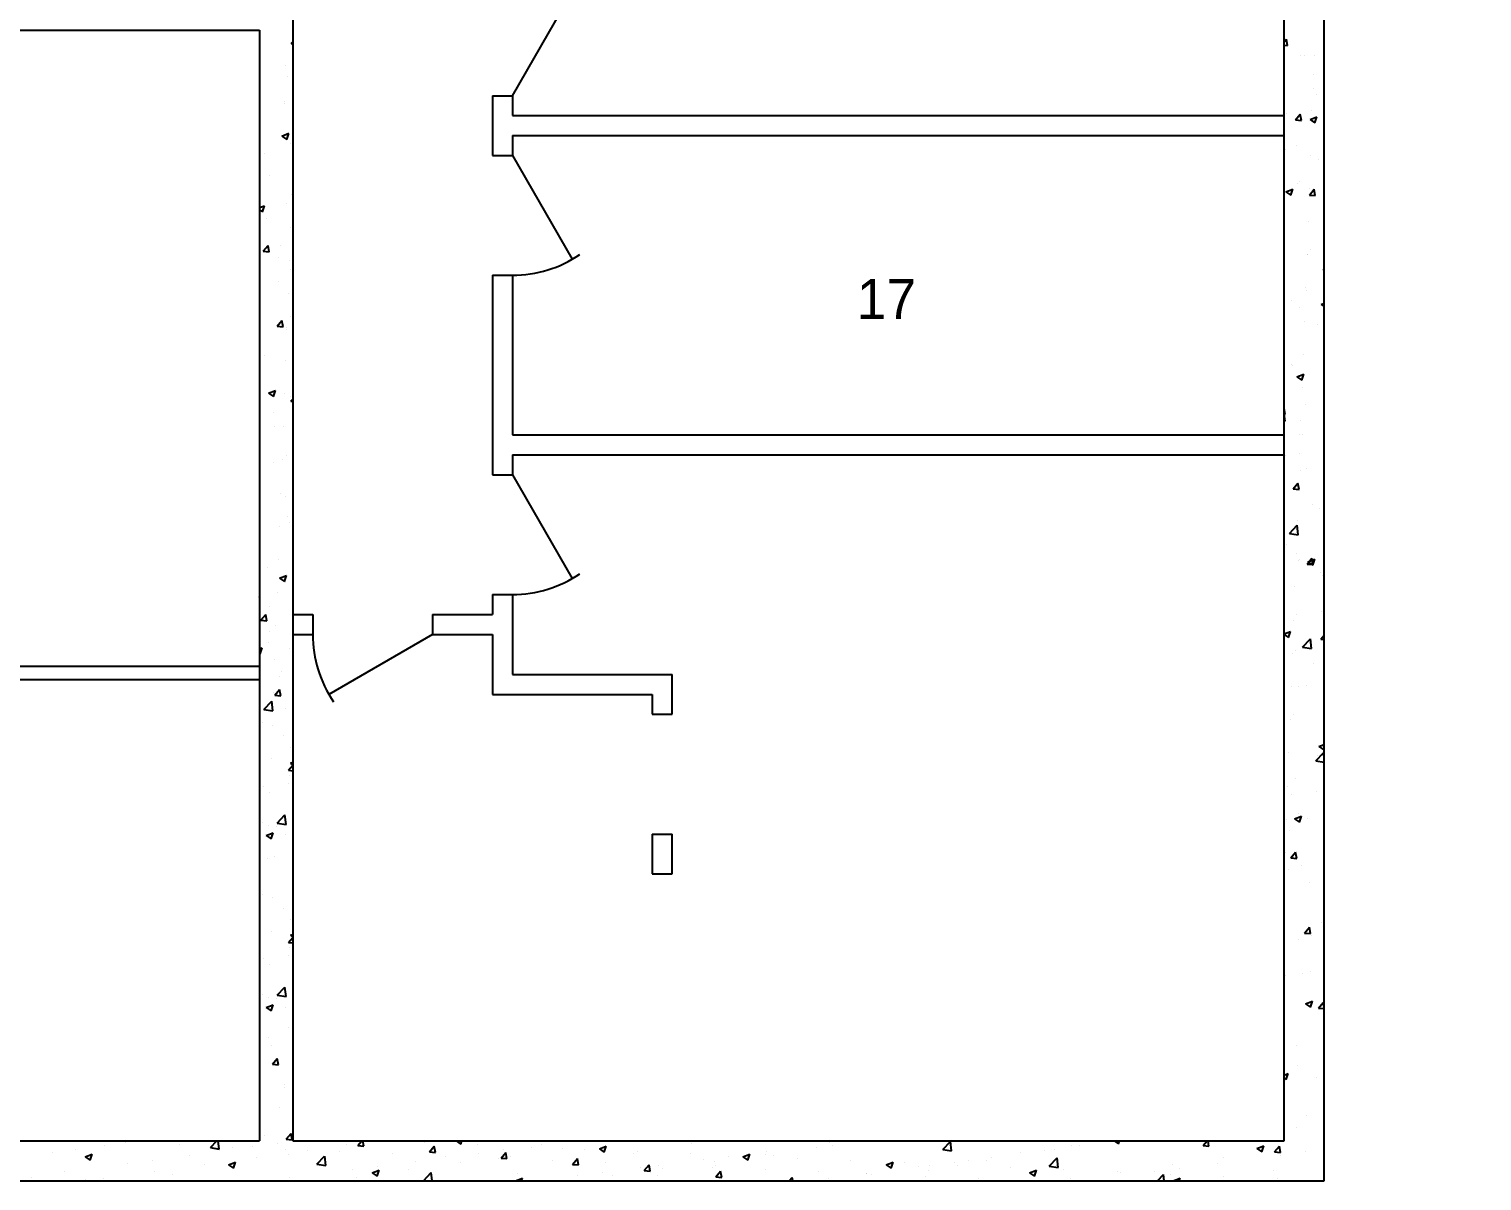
# Model space of a CAD drawing. Header units: inches. Extents: x -34849 to 37501, y -26482 to 39290.
# Drawn here: x 2417.1 to 2853.8, y 12581.6 to 12927.9 of the extents above; entities that cross this region are included whole.
import ezdxf
from ezdxf.enums import TextEntityAlignment as Align

# ---------------------------------------------------------------- set-up
doc = ezdxf.new("R2010")
doc.units = ezdxf.units.IN
doc.header["$MEASUREMENT"] = 0
for name, color, linetype in [('035$01DOOR', 150, 'Continuous'), ('035$01OFFICE', 7, 'Continuous'), ('035$01OUT', 7, 'Continuous'), ('035$01WAL', 7, 'Continuous'), ('035$04OFF', 7, 'Continuous')]:
    doc.layers.add(name, color=color, linetype=linetype)

# ---------------------------------------------------------------- blocks, each defined once
blk = doc.blocks.new('OFFICE')
at = {"color": 2, "linetype": 'Continuous'}
blk.add_attdef('OFFICE', text='', height=12, dxfattribs=at).set_placement((0, 0), align=Align.MIDDLE)

msp = doc.modelspace()

# ---------------------------------------------------------------- linework, layer by layer
at = {"layer": '035$01DOOR'}
for p, q in [((2562.38, 12907.89), (2580.38, 12939.07)), ((2562.38, 12889.89), (2580.38, 12858.72)), ((2562.38, 12793.89), (2580.38, 12762.72)), ((2538.38, 12745.89), (2507.2, 12727.89))]:
    msp.add_line(p, q, dxfattribs=at)
for centre, start, end in [((2562.38, 12889.89), 270, 304.226), ((2562.38, 12793.89), 270, 304.226), ((2538.38, 12745.89), 180, 214.2232)]:
    msp.add_arc(centre, 36, start, end, dxfattribs=at)
at = {"layer": '035$01OUT', "linetype": 'Continuous'}
for p, q in [((2806.38, 12581.61), (2806.38, 13433.61)), ((2794.38, 12593.61), (2794.38, 13401.61)), ((2372.38, 12593.61), (2486.38, 12593.61)), ((2496.38, 12593.61), (2794.38, 12593.61)), ((-53.62, 12581.61), (2806.38, 12581.61))]:
    msp.add_line(p, q, dxfattribs=at)
at = {"layer": '035$01OUT'}
for p, q in [((2794.38, 12924.08), (2795.04, 12924.87)), ((2794.38, 12923.08), (2795.39, 12922.99)), ((2795.39, 12922.99), (2795.04, 12924.87)), ((2799.15, 12920.07), (2799.15, 12920.07)), ((2800.33, 12920), (2800.33, 12920)), ((2803.43, 12920), (2803.43, 12920)), ((2803.04, 12914.4), (2803.04, 12914.4)), ((2803.06, 12910.02), (2803.06, 12910.02)), ((2804.05, 12908.1), (2804.05, 12908.1)), ((2795.14, 12902.56), (2795.14, 12902.56)), ((2797.76, 12900.58), (2799.21, 12902.31)), ((2799.55, 12900.42), (2799.21, 12902.3)), ((2802.12, 12900.7), (2804.22, 12901.5)), ((2802.65, 12903.55), (2802.65, 12903.55)), ((2803.62, 12899.69), (2804.22, 12901.5)), ((2797.76, 12900.58), (2799.55, 12900.43)), ((2802.12, 12900.7), (2803.61, 12899.69)), ((2802.7, 12900.03), (2802.7, 12900.03)), ((2798.21, 12892.77), (2798.21, 12892.77)), ((2806.12, 12893.22), (2806.12, 12893.22)), ((2794.76, 12891.72), (2794.76, 12891.72)), ((2802.33, 12890.04), (2802.33, 12890.04)), ((2804.54, 12888.75), (2804.54, 12888.75)), ((2794.82, 12878.94), (2796.92, 12879.75)), ((2796.32, 12877.93), (2796.92, 12879.75)), ((2798.23, 12881.38), (2798.23, 12881.38)), ((2799.07, 12882.08), (2799.07, 12882.08)), ((2801.92, 12878.02), (2803.37, 12879.74)), ((2801.97, 12880.05), (2801.97, 12880.05)), ((2803.72, 12877.86), (2803.37, 12879.74)), ((2794.82, 12878.94), (2796.32, 12877.94)), ((2801.92, 12878.02), (2803.72, 12877.86)), ((2801.6, 12870.07), (2801.6, 12870.07)), ((2801.24, 12860.08), (2801.24, 12860.08)), ((2801.39, 12860.21), (2801.39, 12860.21)), ((2802.41, 12861.52), (2802.41, 12861.52)), ((2806.09, 12855.45), (2806.38, 12855.8)), ((2806.09, 12855.45), (2806.38, 12855.43)), ((2800.87, 12850.09), (2800.87, 12850.09)), ((2801.01, 12849.37), (2801.01, 12849.37)), ((2796.45, 12846.27), (2796.45, 12846.27)), ((2798.98, 12844.09), (2798.98, 12844.09)), ((2805.43, 12845.11), (2806.38, 12845.47)), ((2805.43, 12845.11), (2806.38, 12844.47)), ((2800.51, 12840.11), (2800.51, 12840.11)), ((2804.48, 12839.03), (2804.48, 12839.03)), ((2796.59, 12827.2), (2796.59, 12827.2)), ((2796.93, 12826.91), (2796.93, 12826.91)), ((2800.14, 12830.12), (2800.14, 12830.12)), ((2798.13, 12823.35), (2800.23, 12824.16)), ((2798.13, 12823.35), (2799.62, 12822.35)), ((2799.62, 12822.35), (2800.23, 12824.16)), ((2799.78, 12820.13), (2799.78, 12820.13)), ((2794.69, 12812.04), (2794.38, 12813.73)), ((2800.65, 12815.01), (2800.65, 12815.01)), ((2794.62, 12810.07), (2794.38, 12812.17)), ((2794.38, 12812.07), (2794.69, 12812.05)), ((2794.38, 12810.11), (2794.62, 12810.07)), ((2799.41, 12810.15), (2799.41, 12810.15)), ((2798.89, 12806.1), (2798.89, 12806.1)), ((2799.75, 12806.03), (2799.75, 12806.03)), ((2794.81, 12799.68), (2794.81, 12799.68)), ((2799.05, 12800.16), (2799.05, 12800.16)), ((2799.37, 12795.19), (2799.37, 12795.19)), ((2801.13, 12795.65), (2801.13, 12795.65)), ((2797.06, 12789.64), (2798.5, 12791.36)), ((2797.06, 12789.64), (2798.85, 12789.48)), ((2798.85, 12789.48), (2798.5, 12791.36)), ((2798.68, 12790.17), (2798.68, 12790.17)), ((2802.84, 12784.85), (2802.84, 12784.85)), ((2804.85, 12783.76), (2804.85, 12783.76)), ((2795.93, 12776.29), (2798.27, 12778.73)), ((2798.6, 12775.88), (2798.27, 12778.73)), ((2798.32, 12780.19), (2798.32, 12780.19)), ((2795.93, 12776.29), (2798.6, 12775.88)), ((2794.95, 12773.02), (2794.95, 12773.02)), ((2797.95, 12770.2), (2797.95, 12770.2)), ((2798.8, 12768.12), (2798.8, 12768.12)), ((2799.01, 12768.43), (2799.01, 12768.43)), ((2801.22, 12767.07), (2802.66, 12768.79)), ((2801.22, 12767.07), (2803.01, 12766.91)), ((2801.44, 12767.77), (2803.54, 12768.57)), ((2801.44, 12767.77), (2802.93, 12766.76)), ((2803.01, 12766.91), (2802.66, 12768.79)), ((2802.93, 12766.76), (2803.54, 12768.57)), ((2805.34, 12764.4), (2805.34, 12764.4)), ((2806, 12763.68), (2806, 12763.68)), ((2797.59, 12760.21), (2797.59, 12760.21)), ((2805.62, 12752.84), (2805.62, 12752.84)), ((2797.22, 12750.23), (2797.22, 12750.23)), ((2798.11, 12751.85), (2798.11, 12751.85)), ((2794.38, 12746.1), (2796.24, 12746.82)), ((2794.38, 12745.85), (2795.63, 12745.01)), ((2795.63, 12745), (2796.24, 12746.82)), ((2799.91, 12742.1), (2802.24, 12744.54)), ((2802.57, 12741.69), (2802.24, 12744.54)), ((2805.38, 12744.51), (2806.38, 12745.69)), ((2805.38, 12744.51), (2806.38, 12744.42)), ((2796.86, 12740.24), (2796.86, 12740.24)), ((2797.73, 12741), (2797.73, 12741)), ((2799.91, 12742.1), (2802.57, 12741.69)), ((2803.22, 12737.17), (2803.22, 12737.17)), ((2801.2, 12730.67), (2801.2, 12730.67)), ((2796.49, 12730.25), (2796.49, 12730.25)), ((2798.71, 12730.13), (2798.71, 12730.13)), ((2797.25, 12721.92), (2797.25, 12721.92)), ((2796.13, 12720.27), (2796.13, 12720.27)), ((2795.77, 12710.28), (2795.77, 12710.28)), ((2803.88, 12707.91), (2806.22, 12710.35)), ((2804.36, 12709.5), (2804.36, 12709.5)), ((2804.75, 12712.18), (2806.38, 12712.8)), ((2804.75, 12712.18), (2806.24, 12711.17)), ((2806.38, 12709.02), (2806.22, 12710.35)), ((2806.24, 12711.17), (2806.38, 12711.57)), ((2803.88, 12707.91), (2806.38, 12707.53)), ((2795.4, 12700.29), (2795.4, 12700.29)), ((2797.73, 12702.56), (2797.73, 12702.56)), ((2796.47, 12697.67), (2796.47, 12697.67)), ((2803.98, 12698.65), (2803.98, 12698.65)), ((2797.45, 12690.42), (2799.55, 12691.23)), ((2798.62, 12692.14), (2798.62, 12692.14)), ((2798.94, 12689.42), (2799.55, 12691.23)), ((2795.04, 12690.31), (2795.04, 12690.31)), ((2797.45, 12690.42), (2798.94, 12689.42)), ((2801.45, 12690.67), (2801.45, 12690.67)), ((2796.09, 12686.82), (2796.09, 12686.82)), ((2794.67, 12680.32), (2794.67, 12680.32)), ((2796.35, 12678.69), (2797.8, 12680.41)), ((2796.35, 12678.69), (2798.14, 12678.53)), ((2798.14, 12678.53), (2797.8, 12680.41)), ((2795.61, 12675.34), (2795.61, 12675.34)), ((2799.56, 12676.49), (2799.56, 12676.49)), ((2801.93, 12671.31), (2801.93, 12671.31)), ((2800.51, 12656.12), (2801.96, 12657.85)), ((2802.31, 12655.97), (2801.96, 12657.85)), ((2805.66, 12659.41), (2805.66, 12659.41)), ((2798.54, 12654.15), (2798.54, 12654.15)), ((2800.51, 12656.12), (2802.31, 12655.97)), ((2802.72, 12655.32), (2802.72, 12655.32)), ((2794.83, 12643.48), (2794.83, 12643.48)), ((2799.81, 12644.08), (2799.81, 12644.08)), ((2802.34, 12644.47), (2802.34, 12644.47)), ((2806.14, 12640.05), (2806.14, 12640.05)), ((2800.76, 12634.84), (2802.86, 12635.64)), ((2800.76, 12634.84), (2802.25, 12633.83)), ((2802.25, 12633.83), (2802.86, 12635.64)), ((2804.68, 12633.56), (2806.12, 12635.28)), ((2806.38, 12633.91), (2806.12, 12635.28)), ((2794.45, 12632.64), (2794.45, 12632.64)), ((2804.68, 12633.56), (2806.38, 12633.41)), ((2805.81, 12634.14), (2805.81, 12634.14)), ((2797.92, 12622.3), (2797.92, 12622.3)), ((2794.38, 12613.43), (2795.56, 12613.89)), ((2794.95, 12612.07), (2795.56, 12613.89)), ((2798.45, 12616.16), (2798.45, 12616.16)), ((2804.02, 12612.83), (2804.02, 12612.83)), ((2794.38, 12612.46), (2794.95, 12612.08)), ((2492.28, 12603.65), (2492.28, 12603.65)), ((2801.08, 12601.13), (2801.08, 12601.13)), ((2494.4, 12594.1), (2495.84, 12595.82)), ((2496.19, 12593.94), (2495.84, 12595.82)), ((2798.05, 12597.58), (2798.05, 12597.58)), ((2431.13, 12591.08), (2431.13, 12591.08)), ((2439.69, 12592.36), (2439.69, 12592.36)), ((2446.21, 12593.1), (2446.21, 12593.1)), ((2462.22, 12592.43), (2462.22, 12592.43)), ((2471.58, 12591.59), (2473.52, 12593.61)), ((2471.58, 12591.59), (2474.25, 12591.18)), ((2474.25, 12591.17), (2473.97, 12593.61)), ((2478.24, 12591.75), (2478.24, 12591.75)), ((2484.39, 12591.82), (2484.39, 12591.82)), ((2487.93, 12595.1), (2487.93, 12595.1)), ((2491.9, 12592.81), (2491.9, 12592.81)), ((2494.25, 12591.07), (2494.25, 12591.07)), ((2494.4, 12594.1), (2496.19, 12593.94)), ((2500.87, 12590.77), (2500.87, 12590.77)), ((2512.57, 12592.6), (2512.57, 12592.6)), ((2515.91, 12592.22), (2517.08, 12593.61)), ((2515.91, 12592.22), (2517.71, 12592.06)), ((2516.02, 12592.69), (2516.02, 12592.69)), ((2517.71, 12592.06), (2517.42, 12593.61)), ((2535.97, 12593.07), (2535.97, 12593.07)), ((2537.43, 12590.34), (2538.88, 12592.06)), ((2539.23, 12590.18), (2538.88, 12592.06)), ((2545.46, 12593.61), (2546.87, 12592.66)), ((2546.87, 12592.66), (2547.2, 12593.61)), ((2551.99, 12592.4), (2551.99, 12592.4)), ((2559.64, 12590.93), (2559.64, 12590.93)), ((2568, 12591.72), (2568, 12591.72)), ((2571, 12592.43), (2571, 12592.43)), ((2577.37, 12591.24), (2577.37, 12591.24)), ((2584.02, 12591.04), (2584.02, 12591.04)), ((2588.5, 12591.26), (2590.6, 12592.07)), ((2588.5, 12591.26), (2589.99, 12590.26)), ((2589.99, 12590.25), (2590.6, 12592.07)), ((2592.78, 12593.35), (2592.78, 12593.35)), ((2616.3, 12592.72), (2616.3, 12592.72)), ((2653.7, 12591.56), (2653.7, 12591.56)), ((2657.7, 12593.05), (2657.7, 12593.05)), ((2658.48, 12592.14), (2658.48, 12592.14)), ((2691.72, 12591.02), (2694.06, 12593.45)), ((2691.72, 12591.02), (2694.39, 12590.61)), ((2694.39, 12590.6), (2694.06, 12593.45)), ((2725.44, 12591.17), (2725.44, 12591.17)), ((2730.46, 12592.22), (2730.46, 12592.22)), ((2732.95, 12592.16), (2732.95, 12592.16)), ((2743.22, 12593.61), (2744.54, 12592.72)), ((2744.54, 12592.72), (2744.84, 12593.61)), ((2769.96, 12592.19), (2771.16, 12593.61)), ((2769.96, 12592.19), (2771.76, 12592.04)), ((2771.76, 12592.03), (2771.47, 12593.61)), ((2786.16, 12591.33), (2788.26, 12592.13)), ((2786.16, 12591.33), (2787.65, 12590.32)), ((2787.65, 12590.32), (2788.26, 12592.13)), ((2791.48, 12590.31), (2792.93, 12592.03)), ((2793.28, 12590.15), (2792.93, 12592.03)), ((2424.11, 12590.11), (2424.11, 12590.11)), ((2433.95, 12588.79), (2436.05, 12589.6)), ((2433.95, 12588.79), (2435.44, 12587.79)), ((2435.44, 12587.79), (2436.05, 12589.6)), ((2446.57, 12586.84), (2446.57, 12586.84)), ((2454.08, 12587.83), (2454.08, 12587.83)), ((2465.44, 12589.32), (2465.44, 12589.32)), ((2469.88, 12586.41), (2469.88, 12586.41)), ((2477.06, 12586.39), (2479.16, 12587.2)), ((2477.58, 12586.59), (2477.58, 12586.59)), ((2478.55, 12585.38), (2479.16, 12587.2)), ((2485.46, 12588.66), (2485.46, 12588.66)), ((2495.07, 12589.59), (2495.07, 12589.59)), ((2503.6, 12586.62), (2505.93, 12589.06)), ((2503.6, 12586.62), (2506.27, 12586.21)), ((2506.27, 12586.21), (2505.94, 12589.06)), ((2510.27, 12590.4), (2510.27, 12590.4)), ((2526.28, 12589.72), (2526.28, 12589.72)), ((2533.18, 12587.45), (2533.18, 12587.45)), ((2537.43, 12590.34), (2539.22, 12590.18)), ((2542.3, 12589.04), (2542.3, 12589.04)), ((2546.64, 12587.07), (2546.64, 12587.07)), ((2552.13, 12589.94), (2552.13, 12589.94)), ((2558.31, 12588.37), (2558.31, 12588.37)), ((2558.95, 12588.45), (2560.4, 12590.18)), ((2558.95, 12588.45), (2560.74, 12588.3)), ((2560.74, 12588.29), (2560.4, 12590.17)), ((2561.79, 12588.99), (2561.79, 12588.99)), ((2574.33, 12587.69), (2574.33, 12587.69)), ((2580.47, 12586.57), (2581.91, 12588.29)), ((2580.47, 12586.57), (2582.26, 12586.41)), ((2581.31, 12586.71), (2581.31, 12586.71)), ((2582.26, 12586.41), (2581.91, 12588.29)), ((2590.34, 12587.01), (2590.34, 12587.01)), ((2598.81, 12589.71), (2598.81, 12589.71)), ((2600.03, 12590.37), (2600.03, 12590.37)), ((2601.98, 12584.69), (2603.43, 12586.41)), ((2603.78, 12584.53), (2603.43, 12586.41)), ((2616.05, 12589.69), (2616.05, 12589.69)), ((2619.88, 12588.07), (2619.88, 12588.07)), ((2623.15, 12587.53), (2623.15, 12587.53)), ((2627.39, 12589.06), (2627.39, 12589.06)), ((2631.61, 12588.86), (2633.71, 12589.67)), ((2631.61, 12588.86), (2633.1, 12587.85)), ((2632.06, 12589.01), (2632.06, 12589.01)), ((2633.1, 12587.85), (2633.71, 12589.66)), ((2638.55, 12589.64), (2638.55, 12589.64)), ((2638.75, 12590.55), (2638.75, 12590.55)), ((2640.99, 12589.13), (2640.99, 12589.13)), ((2648.07, 12588.34), (2648.07, 12588.34)), ((2664.09, 12587.66), (2664.09, 12587.66)), ((2674.72, 12586.46), (2676.82, 12587.26)), ((2674.72, 12586.46), (2676.22, 12585.45)), ((2676.22, 12585.45), (2676.82, 12587.26)), ((2680.1, 12586.98), (2680.1, 12586.98)), ((2695.13, 12587.18), (2695.13, 12587.18)), ((2699.48, 12587.86), (2699.48, 12587.86)), ((2704.93, 12587.64), (2704.93, 12587.64)), ((2706.49, 12588.68), (2706.49, 12588.68)), ((2715.06, 12590.11), (2715.06, 12590.11)), ((2722.43, 12590.65), (2722.43, 12590.65)), ((2723.74, 12586.05), (2726.08, 12588.49)), ((2726.41, 12585.64), (2726.08, 12588.49)), ((2760.83, 12586.4), (2760.83, 12586.4)), ((2774.24, 12586.81), (2774.24, 12586.81)), ((2776.23, 12588.52), (2776.23, 12588.52)), ((2791.39, 12590.44), (2791.39, 12590.44)), ((2791.48, 12590.31), (2793.28, 12590.15)), ((2793.19, 12589.3), (2793.19, 12589.3)), ((2800.7, 12590.29), (2800.7, 12590.29)), ((2417.9, 12582.56), (2417.9, 12582.56)), ((2427.62, 12584.35), (2427.62, 12584.35)), ((2439.33, 12582.38), (2439.33, 12582.38)), ((2454.73, 12584.49), (2454.73, 12584.49)), ((2460.08, 12583.59), (2460.08, 12583.59)), ((2477.06, 12586.39), (2478.55, 12585.39)), ((2495.37, 12582.47), (2495.37, 12582.47)), ((2514.31, 12584.97), (2514.31, 12584.97)), ((2515.65, 12582.7), (2515.65, 12582.7)), ((2520.18, 12583.99), (2522.28, 12584.8)), ((2520.18, 12583.99), (2521.67, 12582.98)), ((2521.67, 12582.98), (2522.28, 12584.79)), ((2521.82, 12585.95), (2521.82, 12585.95)), ((2531.24, 12584.95), (2531.24, 12584.95)), ((2535.62, 12581.66), (2537.95, 12584.09)), ((2538.24, 12581.61), (2537.95, 12584.09)), ((2563.35, 12581.61), (2565.39, 12582.39)), ((2563.82, 12583.71), (2563.82, 12583.71)), ((2565.13, 12581.61), (2565.39, 12582.39)), ((2582.06, 12583.09), (2582.06, 12583.09)), ((2589.57, 12584.08), (2589.57, 12584.08)), ((2592.41, 12583.36), (2592.41, 12583.36)), ((2600.93, 12585.58), (2600.93, 12585.58)), ((2601.98, 12584.69), (2603.78, 12584.53)), ((2606, 12583.13), (2606, 12583.13)), ((2606.36, 12586.34), (2606.36, 12586.34)), ((2607.57, 12585.28), (2607.57, 12585.28)), ((2622.37, 12585.66), (2622.37, 12585.66)), ((2623.49, 12586.13), (2623.49, 12586.13)), ((2623.5, 12582.8), (2624.95, 12584.53)), ((2623.5, 12582.8), (2625.3, 12582.65)), ((2625.3, 12582.65), (2624.95, 12584.53)), ((2638.39, 12584.98), (2638.39, 12584.98)), ((2645.6, 12581.61), (2646.47, 12582.65)), ((2646.66, 12581.61), (2646.47, 12582.64)), ((2654.4, 12584.31), (2654.4, 12584.31)), ((2657.31, 12582.21), (2657.31, 12582.21)), ((2668.68, 12583.7), (2668.68, 12583.7)), ((2668.92, 12583.83), (2668.92, 12583.83)), ((2670.42, 12583.63), (2670.42, 12583.63)), ((2684.32, 12585.94), (2684.32, 12585.94)), ((2686.43, 12582.95), (2686.43, 12582.95)), ((2687.44, 12584.64), (2687.44, 12584.64)), ((2687.62, 12586.2), (2687.62, 12586.2)), ((2696.12, 12586.31), (2696.12, 12586.31)), ((2702.44, 12582.28), (2702.44, 12582.28)), ((2712.13, 12585.63), (2712.13, 12585.63)), ((2717.84, 12584.05), (2719.94, 12584.86)), ((2717.84, 12584.05), (2719.33, 12583.05)), ((2719.33, 12583.05), (2719.94, 12584.86)), ((2723.74, 12586.05), (2726.41, 12585.64)), ((2728.15, 12584.95), (2728.15, 12584.95)), ((2730.1, 12582.23), (2730.1, 12582.23)), ((2744.16, 12584.28), (2744.16, 12584.28)), ((2745.25, 12584.15), (2745.25, 12584.15)), ((2755.37, 12584.32), (2755.37, 12584.32)), ((2756.26, 12581.61), (2758.1, 12583.52)), ((2758.32, 12581.61), (2758.1, 12583.52)), ((2760.18, 12583.6), (2760.18, 12583.6)), ((2760.95, 12581.65), (2763.05, 12582.46)), ((2762.77, 12581.61), (2763.05, 12582.46)), ((2762.88, 12585.31), (2762.88, 12585.31)), ((2776.19, 12582.92), (2776.19, 12582.92)), ((2791.17, 12584.76), (2791.17, 12584.76)), ((2792.21, 12582.25), (2792.21, 12582.25)), ((2433.92, 12581.88), (2433.92, 12581.88)), ((2535.62, 12581.66), (2535.91, 12581.61)), ((2669.94, 12581.64), (2669.94, 12581.64)), ((2736.42, 12581.83), (2736.42, 12581.83)), ((2760.95, 12581.65), (2761.01, 12581.61)), ((2773.67, 12581.76), (2773.67, 12581.76))]:
    msp.add_line(p, q, dxfattribs=at)
at = {"layer": '035$01WAL', "linetype": 'Continuous'}
for p, q in [((2496.38, 12945.61), (2496.38, 12593.61)), ((2372.38, 12927.61), (2486.38, 12927.61)), ((2486.38, 12927.61), (2486.38, 12593.61))]:
    msp.add_line(p, q, dxfattribs=at)
at = {"layer": '035$01WAL'}
for p, q in [((2421.36, 12927.74), (2421.36, 12927.74)), ((2495.84, 12923.55), (2496.38, 12924.11)), ((2495.84, 12923.55), (2496.38, 12923.47)), ((2494.24, 12916.92), (2494.24, 12916.92)), ((2494.63, 12913.59), (2494.63, 12913.59)), ((2493.85, 12906.07), (2493.85, 12906.07)), ((2493.93, 12905.63), (2493.93, 12905.63)), ((2556.38, 12907.89), (2556.38, 12889.89)), ((2556.38, 12907.89), (2562.38, 12907.89)), ((2562.38, 12907.89), (2562.38, 12901.89)), ((2562.38, 12901.89), (2794.38, 12901.89)), ((2493.03, 12895.76), (2495.13, 12896.57)), ((2494.52, 12894.75), (2495.13, 12896.56)), ((2493.03, 12895.76), (2494.52, 12894.75)), ((2495.78, 12893.5), (2495.78, 12893.5)), ((2562.38, 12895.89), (2794.38, 12895.89)), ((2562.38, 12895.89), (2562.38, 12889.89)), ((2487.96, 12890.38), (2487.96, 12890.38)), ((2556.38, 12889.89), (2562.38, 12889.89)), ((2489.43, 12883.9), (2489.43, 12883.9)), ((2486.38, 12874.25), (2487.83, 12874.81)), ((2487.22, 12873), (2487.83, 12874.81)), ((2494.54, 12875.6), (2494.54, 12875.6)), ((2496.04, 12878.28), (2496.04, 12878.28)), ((2486.38, 12873.57), (2487.22, 12873)), ((2488.45, 12871.02), (2488.45, 12871.02)), ((2495.68, 12868.29), (2495.68, 12868.29)), ((2487.48, 12861.12), (2488.93, 12862.85)), ((2489.27, 12860.97), (2488.93, 12862.85)), ((2492.59, 12862.73), (2492.59, 12862.73)), ((2487.48, 12861.12), (2489.27, 12860.97)), ((2492.17, 12859.13), (2492.17, 12859.13)), ((2495.31, 12858.3), (2495.31, 12858.3)), ((2495.69, 12855.52), (2495.69, 12855.52)), ((2556.38, 12853.89), (2556.38, 12793.89)), ((2556.38, 12853.89), (2562.38, 12853.89)), ((2562.38, 12853.89), (2562.38, 12805.89)), ((2492.21, 12851.89), (2492.21, 12851.89)), ((2494.95, 12848.32), (2494.95, 12848.32)), ((2491.64, 12838.56), (2493.09, 12840.28)), ((2492.65, 12839.77), (2492.65, 12839.77)), ((2493.44, 12838.4), (2493.09, 12840.28)), ((2495.68, 12841.55), (2495.68, 12841.55)), ((2496.33, 12840.17), (2496.38, 12840.19)), ((2496.33, 12840.17), (2496.38, 12840.15)), ((2491.64, 12838.56), (2493.44, 12838.4)), ((2494.45, 12837.62), (2494.45, 12837.62)), ((2494.58, 12838.33), (2494.58, 12838.33)), ((2487.79, 12829.72), (2487.79, 12829.72)), ((2494.22, 12828.34), (2494.22, 12828.34)), ((2496.37, 12827.87), (2496.37, 12827.87)), ((2489.03, 12818.42), (2491.14, 12819.22)), ((2489.03, 12818.42), (2490.53, 12817.41)), ((2490.53, 12817.41), (2491.14, 12819.22)), ((2493.85, 12818.36), (2493.85, 12818.36)), ((2495.6, 12817.53), (2495.6, 12817.53)), ((2495.81, 12815.99), (2496.38, 12816.67)), ((2495.81, 12815.99), (2496.38, 12815.94)), ((2490.53, 12812.54), (2490.53, 12812.54)), ((2490.95, 12808.55), (2490.95, 12808.55)), ((2493.49, 12808.37), (2493.49, 12808.37)), ((2562.38, 12805.89), (2794.38, 12805.89)), ((2490.57, 12797.71), (2490.57, 12797.71)), ((2493.12, 12798.38), (2493.12, 12798.38)), ((2494.36, 12799.63), (2494.36, 12799.63)), ((2562.38, 12799.89), (2794.38, 12799.89)), ((2562.38, 12799.89), (2562.38, 12793.89)), ((2556.38, 12793.89), (2562.38, 12793.89)), ((2492.76, 12788.39), (2492.76, 12788.39)), ((2494.04, 12787.37), (2494.04, 12787.37)), ((2494.73, 12781.28), (2494.73, 12781.28)), ((2495.51, 12779.54), (2495.51, 12779.54)), ((2492.39, 12778.41), (2492.39, 12778.41)), ((2488.76, 12766.04), (2488.76, 12766.04)), ((2492.03, 12768.42), (2492.03, 12768.42)), ((2492.34, 12762.83), (2494.44, 12763.64)), ((2492.34, 12762.83), (2493.84, 12761.82)), ((2493.84, 12761.82), (2494.44, 12763.63)), ((2494.28, 12761.64), (2494.28, 12761.64)), ((2486.38, 12757.15), (2486.38, 12757.19)), ((2486.38, 12757.16), (2486.38, 12757.16)), ((2491.66, 12758.43), (2491.66, 12758.43)), ((2556.38, 12757.89), (2556.38, 12751.89)), ((2556.38, 12757.89), (2562.38, 12757.89)), ((2562.38, 12757.89), (2562.38, 12733.89)), ((2489.31, 12754.37), (2489.31, 12754.37)), ((2486.78, 12750.18), (2488.22, 12751.9)), ((2486.78, 12750.18), (2488.57, 12750.02)), ((2488.57, 12750.02), (2488.22, 12751.9)), ((2491.3, 12748.45), (2491.3, 12748.45)), ((2496.38, 12751.89), (2502.38, 12751.89)), ((2502.38, 12751.89), (2502.38, 12745.89)), ((2538.38, 12751.89), (2538.38, 12745.89)), ((2538.38, 12751.89), (2556.38, 12751.89)), ((2489.25, 12746.68), (2489.25, 12746.68)), ((2496.38, 12745.89), (2502.38, 12745.89)), ((2538.38, 12745.89), (2556.38, 12745.89)), ((2556.38, 12745.89), (2556.38, 12727.89)), ((2486.38, 12741.59), (2487.14, 12741.88)), ((2486.38, 12740.18), (2486.54, 12740.07)), ((2486.54, 12740.07), (2487.14, 12741.88)), ((2488.93, 12743.52), (2488.93, 12743.52)), ((2495.43, 12741.55), (2495.43, 12741.55)), ((2293.38, 12736.36), (2486.38, 12736.36)), ((2490.93, 12738.46), (2490.93, 12738.46)), ((2281.38, 12732.36), (2486.38, 12732.36)), ((2492.4, 12733.19), (2492.4, 12733.19)), ((2492.97, 12734.78), (2492.97, 12734.78)), ((2562.38, 12733.89), (2610.38, 12733.89)), ((2610.38, 12721.89), (2610.38, 12733.89)), ((2490.57, 12728.47), (2490.57, 12728.47)), ((2490.94, 12727.61), (2492.38, 12729.34)), ((2490.94, 12727.61), (2492.73, 12727.46)), ((2492.73, 12727.45), (2492.39, 12729.33)), ((2556.38, 12727.89), (2604.38, 12727.89)), ((2604.38, 12727.89), (2604.38, 12721.89)), ((2487.69, 12723.38), (2490.03, 12725.82)), ((2487.69, 12723.38), (2490.36, 12722.97)), ((2490.36, 12722.96), (2490.03, 12725.81)), ((2494.19, 12723.65), (2494.19, 12723.65)), ((2604.38, 12721.89), (2610.38, 12721.89)), ((2487.13, 12719.45), (2487.13, 12719.45)), ((2490.21, 12718.49), (2490.21, 12718.49)), ((2493.45, 12715.42), (2493.45, 12715.42)), ((2495.56, 12712.02), (2495.56, 12712.02)), ((2489.84, 12708.5), (2489.84, 12708.5)), ((2495.1, 12705.05), (2496.38, 12706.57)), ((2495.1, 12705.05), (2496.38, 12704.94)), ((2495.65, 12707.24), (2496.38, 12707.52)), ((2495.65, 12707.24), (2496.38, 12706.75)), ((2487.67, 12700.18), (2487.67, 12700.18)), ((2495.18, 12701.17), (2495.18, 12701.17)), ((2495.34, 12703.56), (2495.34, 12703.56)), ((2489.48, 12698.51), (2489.48, 12698.51)), ((2491.67, 12689.19), (2494, 12691.63)), ((2494.33, 12688.78), (2494, 12691.62)), ((2487.29, 12689.34), (2487.29, 12689.34)), ((2489.11, 12688.53), (2489.11, 12688.53)), ((2491.33, 12688.19), (2491.33, 12688.19)), ((2491.67, 12689.19), (2494.33, 12688.78)), ((2488.35, 12685.49), (2490.45, 12686.29)), ((2488.35, 12685.49), (2489.84, 12684.48)), ((2489.84, 12684.48), (2490.45, 12686.29)), ((2494.1, 12685.66), (2494.1, 12685.66)), ((2604.38, 12685.89), (2610.38, 12685.89)), ((2604.38, 12685.89), (2604.38, 12673.89)), ((2610.38, 12673.89), (2610.38, 12685.89)), ((2488.75, 12678.54), (2488.75, 12678.54)), ((2490.76, 12679), (2490.76, 12679)), ((2604.38, 12673.89), (2610.38, 12673.89)), ((2487.13, 12667.66), (2487.13, 12667.66)), ((2490.21, 12666.7), (2490.21, 12666.7)), ((2493.45, 12663.63), (2493.45, 12663.63)), ((2489.84, 12656.71), (2489.84, 12656.71)), ((2495.56, 12660.23), (2495.56, 12660.23)), ((2495.1, 12653.26), (2496.38, 12654.77)), ((2495.1, 12653.26), (2496.38, 12653.15)), ((2495.65, 12655.45), (2496.38, 12655.73)), ((2495.65, 12655.45), (2496.38, 12654.96)), ((2487.67, 12648.39), (2487.67, 12648.39)), ((2495.18, 12649.38), (2495.18, 12649.38)), ((2495.34, 12651.77), (2495.34, 12651.77)), ((2489.48, 12646.72), (2489.48, 12646.72)), ((2491.67, 12637.4), (2494, 12639.84)), ((2494.33, 12636.99), (2494, 12639.83)), ((2487.29, 12637.55), (2487.29, 12637.55)), ((2488.35, 12633.7), (2490.45, 12634.5)), ((2489.11, 12636.74), (2489.11, 12636.74)), ((2489.84, 12632.69), (2490.45, 12634.5)), ((2491.33, 12636.4), (2491.33, 12636.4)), ((2491.67, 12637.4), (2494.33, 12636.99)), ((2488.35, 12633.7), (2489.84, 12632.69)), ((2494.1, 12633.87), (2494.1, 12633.87)), ((2495.16, 12627.58), (2495.16, 12627.58)), ((2489.12, 12624.82), (2489.12, 12624.82)), ((2490.05, 12622.33), (2490.05, 12622.33)), ((2486.56, 12618.62), (2486.56, 12618.62)), ((2490.23, 12616.67), (2491.68, 12618.39)), ((2492.03, 12616.51), (2491.68, 12618.39)), ((2490.23, 12616.67), (2492.03, 12616.51)), ((2493.77, 12610.43), (2493.77, 12610.43)), ((2493.92, 12609.68), (2493.92, 12609.68))]:
    msp.add_line(p, q, dxfattribs=at)
at = {"layer": '035$04OFF', "color": 1}
msp.add_circle((4615.61, 6404.23, 0), 32885.87, dxfattribs=at)

# ---------------------------------------------------------------- block references
at = {"layer": '035$01OFFICE', "color": 7}
ref = msp.add_blockref('OFFICE', (2674.8, 12846.74, 0), dxfattribs=at)
ref.add_attrib('OFFICE', '17', dxfattribs={"layer": '0', "color": 7, "linetype": 'Continuous', "height": 12}).set_placement((2674.8, 12846.74, 0), align=Align.MIDDLE)

doc.saveas('drawing.dxf')
